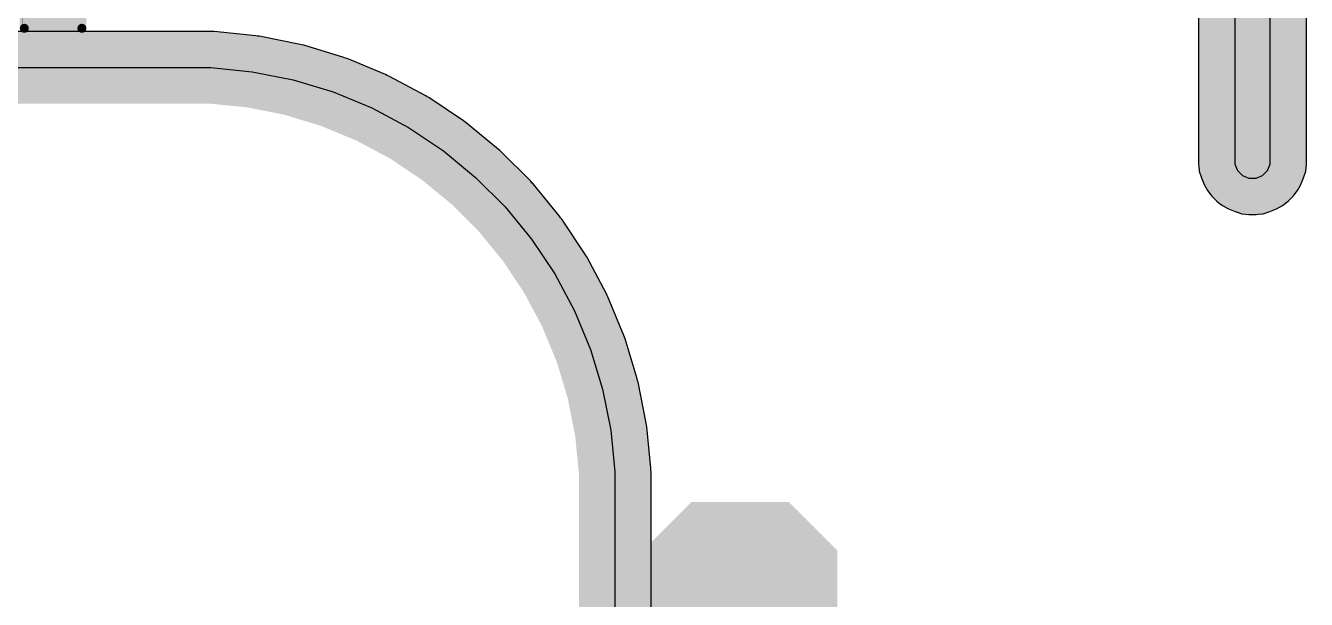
# Model space of a CAD drawing. Header units: inches. Extents: x -5 to 5450, y -4 to 5452.
# Drawn here: x 67.26 to 85.34, y 24.22 to 32.32 of the extents above; entities that cross this region are included whole.
import ezdxf

# ---------------------------------------------------------------- set-up
doc = ezdxf.new("R2010")
doc.units = ezdxf.units.IN
for name, color, linetype in [('Board_outline', 216, 'Continuous'), ('Bottom Layer', 5, 'Continuous'), ('Bottom Overlay', 54, 'Continuous'), ('Bottom Paste', 16, 'Continuous'), ('Bottom Solder', 6, 'Continuous'), ('Dimensions', 6, 'Continuous'), ('Ground', 76, 'Continuous'), ('Multi-Layer', 9, 'Continuous'), ('Pad Holes', 156, 'Continuous'), ('Power', 16, 'Continuous'), ('Top Layer', 1, 'Continuous'), ('Top Overlay', 2, 'Continuous'), ('Top Solder', 216, 'Continuous')]:
    doc.layers.add(name, color=color, linetype=linetype)

# ---------------------------------------------------------------- blocks, each defined once
blk = doc.blocks.new('R___0402_B_81')
at = {"layer": 'Bottom Layer'}
for points in [[(-0.2413, 0.3175), (-0.2412999999999999, -0.3175), (-0.6985, -0.3175), (-0.6985, 0.3175)], [(0.6985, 0.3175), (0.6985, -0.3175), (0.2413, -0.3175), (0.2412999999999999, 0.3175)]]:
    blk.add_hatch(color=5, dxfattribs=at).paths.add_polyline_path(points)
at = {"layer": 'Bottom Paste'}
for points in [[(-0.2413, 0.3175), (-0.2412999999999999, -0.3175), (-0.6985, -0.3175), (-0.6985, 0.3175)], [(0.6985, 0.3175), (0.6985, -0.3175), (0.2413, -0.3175), (0.2412999999999999, 0.3175)]]:
    blk.add_hatch(color=16, dxfattribs=at).paths.add_polyline_path(points)
at = {"layer": 'Bottom Solder'}
for points in [[(-0.18629884, 0.37250116), (-0.1862988399999999, -0.37250116), (-0.75350116, -0.37250116), (-0.75350116, 0.37250116)], [(0.75350116, 0.37250116), (0.75350116, -0.37250116), (0.18629884, -0.37250116), (0.1862988399999999, 0.37250116)]]:
    blk.add_hatch(color=6, dxfattribs=at).paths.add_polyline_path(points)
at = {"layer": 'Bottom Overlay'}
for points in [[(-0.7874, 0.4064, 0.127, 0.127, 0), (0.7874, 0.4064, 0.127, 0.127, 0)], [(-0.7874, 0.4064, 0.127, 0.127, 0), (-0.7874, -0.4064, 0.127, 0.127, 0)], [(-0.8128, 0.4318, 0.0032258, 0.0032258, 0), (0.8128, 0.4318, 0.0032258, 0.0032258, 0)], [(0.7874, 0.4064, 0.127, 0.127, 0), (0.7874, -0.4064, 0.127, 0.127, 0)], [(-0.7874, -0.4064, 0.127, 0.127, 0), (0.7874, -0.4064, 0.127, 0.127, 0)]]:
    blk.add_lwpolyline(points, format="xyseb", dxfattribs=at)
for points in [[(-0.8191499999999999, 0.4064, 0.0635, 0.0635, 1), (-0.7556499999999999, 0.4064, 0.0635, 0.0635, 1)], [(-0.8191499999999999, 0.4064, 0.0635, 0.0635, 1), (-0.7556499999999999, 0.4064, 0.0635, 0.0635, 1)], [(-0.81360518, 0.4318, 0.0016129, 0.0016129, 1), (-0.8119948199999999, 0.4318, 0.0016129, 0.0016129, 1)], [(0.7556499999999999, 0.4064, 0.0635, 0.0635, 1), (0.8191499999999999, 0.4064, 0.0635, 0.0635, 1)], [(0.7556499999999999, 0.4064, 0.0635, 0.0635, 1), (0.8191499999999999, 0.4064, 0.0635, 0.0635, 1)], [(0.8119948199999999, 0.4318, 0.0016129, 0.0016129, 1), (0.81360518, 0.4318, 0.0016129, 0.0016129, 1)], [(-0.8191499999999999, -0.4064, 0.0635, 0.0635, 1), (-0.7556499999999999, -0.4064, 0.0635, 0.0635, 1)], [(-0.8191499999999999, -0.4064, 0.0635, 0.0635, 1), (-0.7556499999999999, -0.4064, 0.0635, 0.0635, 1)], [(0.7556499999999999, -0.4064, 0.0635, 0.0635, 1), (0.8191499999999999, -0.4064, 0.0635, 0.0635, 1)], [(0.7556499999999999, -0.4064, 0.0635, 0.0635, 1), (0.8191499999999999, -0.4064, 0.0635, 0.0635, 1)]]:
    blk.add_lwpolyline(points, format="xyseb", close=True, dxfattribs=at)
blk = doc.blocks.new('W_______2_54_1_0_101')
at = {"layer": 'Bottom Layer'}
blk.add_hatch(color=5, dxfattribs=at).paths.add_polyline_path([(0.635, 1.27), (-0.635, 1.27), (-1.27, 0.635), (-1.27, -0.635), (-0.635, -1.27), (0.635, -1.27), (1.27, -0.635), (1.27, 0.635)])
at = {"layer": 'Bottom Solder'}
blk.add_hatch(color=6, dxfattribs=at).paths.add_polyline_path([(0.6858, 1.3716), (-0.6858, 1.3716), (-1.3716, 0.6858), (-1.3716, -0.6858), (-0.6858, -1.3716), (0.6858, -1.3716), (1.3716, -0.6858), (1.3716, 0.6858)])
at = {"layer": 'Ground'}
h = blk.add_hatch(color=76, dxfattribs=at)
edge = h.paths.add_edge_path()
edge.add_arc((0, 0), 1.016, 0, 360)
at = {"layer": 'Multi-Layer'}
blk.add_hatch(color=9, dxfattribs=at).paths.add_polyline_path([(0.635, 1.27), (-0.635, 1.27), (-1.27, 0.635), (-1.27, -0.635), (-0.635, -1.27), (0.635, -1.27), (1.27, -0.635), (1.27, 0.635)])
at = {"layer": 'Pad Holes'}
h = blk.add_hatch(color=7, dxfattribs=at)
edge = h.paths.add_edge_path()
edge.add_arc((0, 0), 0.508, 0, 360)
at = {"layer": 'Power'}
h = blk.add_hatch(color=16, dxfattribs=at)
edge = h.paths.add_edge_path()
edge.add_arc((0, 0), 1.016, 0, 360)
at = {"layer": 'Top Layer'}
blk.add_hatch(color=1, dxfattribs=at).paths.add_polyline_path([(0.635, 1.27), (-0.635, 1.27), (-1.27, 0.635), (-1.27, -0.635), (-0.635, -1.27), (0.635, -1.27), (1.27, -0.635), (1.27, 0.635)])
at = {"layer": 'Top Solder'}
blk.add_hatch(color=216, dxfattribs=at).paths.add_polyline_path([(0.6858, 1.3716), (-0.6858, 1.3716), (-1.3716, 0.6858), (-1.3716, -0.6858), (-0.6858, -1.3716), (0.6858, -1.3716), (1.3716, -0.6858), (1.3716, 0.6858)])

msp = doc.modelspace()

# ---------------------------------------------------------------- linework, layer by layer
at = {"layer": 'Board_outline'}
for points in [[(84.3296891, 30.41432576, 0.254, 0.254, 0), (84.3296891, 35.41432592, 0.254, 0.254, 0)], [(84.82969064, 30.41432576, 0.254, 0.254, 0), (84.82969064, 35.41432592, 0.254, 0.254, 0)], [(58.60288761999999, 31.72561854, 0.254, 0.254, 0), (69.57972368, 31.72561854, 0.254, 0.254, 0)], [(69.57972368, 31.72561854, 0.254, 0.254, -0.4142135623730951), (75.57972437999999, 25.72561784, 0.254, 0.254, 0)], [(84.8296881, 30.41432576, 0.254, 0.254, -0.9999999999999999), (84.3296891, 30.41432576, 0.254, 0.254, 0)], [(75.57972184, 14.74878178, 0.254, 0.254, 0), (75.57972184, 25.72561784, 0.254, 0.254, 0)]]:
    msp.add_lwpolyline(points, format="xyseb", dxfattribs=at)
for points in [[(69.51622368, 31.72561854, 0.127, 0.127, 1), (69.64322367999999, 31.72561854, 0.127, 0.127, 1)], [(69.51622368, 31.72561854, 0.127, 0.127, 1), (69.64322367999999, 31.72561854, 0.127, 0.127, 1)], [(84.26618909999999, 30.41432576, 0.127, 0.127, 1), (84.3931891, 30.41432576, 0.127, 0.127, 1)], [(84.26618909999999, 30.41432576, 0.127, 0.127, 1), (84.3931891, 30.41432576, 0.127, 0.127, 1)], [(84.7661881, 30.41432576, 0.127, 0.127, 1), (84.8931881, 30.41432576, 0.127, 0.127, 1)], [(84.76619063999999, 30.41432576, 0.127, 0.127, 1), (84.89319064, 30.41432576, 0.127, 0.127, 1)], [(75.51622184, 25.72561784, 0.127, 0.127, 1), (75.64322184, 25.72561784, 0.127, 0.127, 1)], [(75.51622438, 25.72561784, 0.127, 0.127, 1), (75.64322437999999, 25.72561784, 0.127, 0.127, 1)]]:
    msp.add_lwpolyline(points, format="xyseb", close=True, dxfattribs=at)
at = {"layer": 'Dimensions'}
for p, q in [((58.60288761999999, 31.72561854), (69.57972368, 31.725616)), ((69.57972368, 31.725616), (69.87448305999999, 31.725616)), ((69.87448305999999, 31.725616), (70.46116717999999, 31.667831)), ((70.46116717999999, 31.667831), (71.03936008, 31.55282234)), ((71.03936008, 31.55282234), (71.60349916, 31.38169238)), ((71.60349916, 31.38169238), (72.14814628, 31.15609212)), ((72.14814628, 31.15609212), (72.66805887999999, 30.87819326)), ((72.66805887999999, 30.87819326), (73.15822808, 30.55067296)), ((73.15822808, 30.55067296), (73.61393456, 30.17668336)), ((73.61393456, 30.17668336), (74.03078919999999, 29.75982872)), ((74.03078919999999, 29.75982872), (74.40477879999999, 29.30412224)), ((74.40477879999999, 29.30412224), (74.73229909999999, 28.81395304)), ((74.73229909999999, 28.81395304), (75.01019795999999, 28.29404044)), ((75.01019795999999, 28.29404044), (75.23579821999999, 27.74939332)), ((75.23579821999999, 27.74939332), (75.40692818, 27.18525424)), ((75.40692818, 27.18525424), (75.52193684, 26.60706133999999)), ((75.52193684, 26.60706133999999), (75.57972184, 26.02037722)), ((75.57972184, 26.02037722), (75.57972184, 25.72561784)), ((75.57972437999999, 25.72561784), (75.57971676, 14.74877924)), ((75.57972184, 25.72561784), (75.57972437999999, 25.72561784))]:
    msp.add_line(p, q, dxfattribs=at)
at = {"layer": 'Ground'}
for p, q in [((83.81923038, 35.41432592), (83.81923038, 30.41432576)), ((85.34014681999999, 30.41432576), (85.34014681999999, 35.41432592)), ((69.57972368, 32.23607472), (58.60288761999999, 32.23607725999999)), ((69.87448305999999, 32.23607472), (69.57972368, 32.23607472)), ((69.89944364, 32.233616), (69.87448305999999, 32.23607472)), ((69.92451851999999, 32.233616), (69.89944364, 32.233616)), ((70.51120264, 32.175831), (69.92451851999999, 32.233616)), ((70.53578222, 32.1709415), (70.51120264, 32.175831)), ((70.56075296, 32.16848278), (70.53578222, 32.1709415)), ((71.13894585999999, 32.05347157999999), (70.56075296, 32.16848278)), ((71.16294377999999, 32.04619194), (71.13894585999999, 32.05347157999999)), ((71.1875386, 32.0412999), (71.16294377999999, 32.04619194)), ((71.75167768, 31.87016994), (71.1875386, 32.0412999)), ((71.77484248, 31.86057382), (71.75167768, 31.87016994)), ((71.79884294, 31.85329418), (71.77484248, 31.86057382)), ((72.34349006, 31.62769392), (71.79884294, 31.85329418)), ((72.36559822, 31.61587784), (72.34349006, 31.62769392)), ((72.38877572, 31.60627664), (72.36559822, 31.61587784)), ((72.90868832, 31.32837778), (72.38877572, 31.60627664)), ((72.92953917999999, 31.31444588), (72.90868832, 31.32837778)), ((72.95165495999998, 31.30262472), (72.92953917999999, 31.31444588)), ((73.44182416, 30.97510442), (72.95165495999998, 31.30262472)), ((73.46121197999999, 30.95919386), (73.44182416, 30.97510442)), ((73.4820603, 30.94526196), (73.46121197999999, 30.95919386)), ((73.93776677999999, 30.57127235999999), (73.4820603, 30.94526196)), ((73.9554909, 30.5535457), (73.93776677999999, 30.57127235999999)), ((73.97488379999999, 30.5376326), (73.9554909, 30.5535457)), ((74.39173844, 30.12077796), (73.97488379999999, 30.5376326)), ((83.81923038, 30.41432576), (83.81923038, 30.36459764)), ((85.34014681999999, 30.36459764), (85.34014681999999, 30.41432576)), ((83.81923038, 30.36459764), (83.82212851999999, 30.33517682)), ((83.82212851999999, 30.33517682), (83.82903732, 30.26501948)), ((83.82903732, 30.26501948), (83.85808476, 30.16925894)), ((85.3012899, 30.16924878), (85.33033734, 30.26500932)), ((85.33033734, 30.26500932), (85.34014681999999, 30.36459256)), ((85.34014681999999, 30.3645951), (85.34014681999999, 30.36459764)), ((85.34014681999999, 30.36459256), (85.34014681999999, 30.3645951)), ((74.40765154, 30.1013876), (74.39173844, 30.12077796)), ((74.4253782, 30.08366094), (74.40765154, 30.1013876)), ((74.79936779999998, 29.62795446), (74.4253782, 30.08366094)), ((83.85808476, 30.16925894), (83.89614411999999, 30.07737444)), ((83.89614411999999, 30.07737444), (83.89614411999999, 30.07737444)), ((83.89614411999999, 30.07737444), (83.89614665999999, 30.07736682)), ((83.89614665999999, 30.07736682), (83.943317, 29.98911706)), ((85.21605512, 29.98911452), (85.257132, 30.06596222)), ((85.257132, 30.06596222), (85.26322546, 30.07736174)), ((85.26322546, 30.07736428), (85.263228, 30.07736682)), ((85.26322546, 30.07736174), (85.26322546, 30.07736428)), ((85.263228, 30.0773719), (85.3012899, 30.16924878)), ((85.263228, 30.07736682), (85.263228, 30.0773719)), ((83.943317, 29.98911706), (84.00679921999999, 29.91176136)), ((84.00679921999999, 29.91176136), (84.0771242, 29.84143638)), ((84.0771242, 29.84143638), (84.07712674, 29.84143384)), ((84.07712674, 29.84143384), (84.07712928, 29.8414313)), ((84.07712928, 29.8414313), (84.11094176, 29.81368434)), ((85.00489476, 29.77795416), (85.08225046, 29.84143638)), ((85.08225046, 29.84143638), (85.15257543999999, 29.91176136)), ((85.15257543999999, 29.91176136), (85.21605512, 29.98911452)), ((84.11094176, 29.81368434), (84.15447735999999, 29.7779567)), ((84.15447735999999, 29.7779567), (84.15448244, 29.77795416)), ((84.15448244, 29.77795416), (84.15448497999999, 29.77795162)), ((84.15448497999999, 29.77795162), (84.22964358, 29.73777898)), ((84.22964358, 29.73777898), (84.24272966, 29.73078382)), ((84.24272966, 29.73078382), (84.24272966, 29.73078382)), ((84.24272966, 29.73078382), (84.24273473999999, 29.73078128)), ((84.24273473999999, 29.73078128), (84.33462177999999, 29.69272192)), ((84.33462177999999, 29.69272192), (84.36351936, 29.68395638)), ((84.36351936, 29.68395638), (84.4303747, 29.66367702)), ((84.4303747, 29.66367702), (84.52996048, 29.65386754)), ((84.52996048, 29.65386754), (84.62941418, 29.65386754)), ((84.62941418, 29.65386754), (84.658835, 29.65676568)), ((84.658835, 29.65676568), (84.72899234, 29.66367448)), ((84.72899234, 29.66367448), (84.82475287999999, 29.69272192)), ((84.82475287999999, 29.69272192), (84.91663738, 29.73078128)), ((84.91663738, 29.73078128), (84.91664499999999, 29.73078382)), ((84.91663738, 29.73078128), (84.91663738, 29.73078128)), ((84.91664499999999, 29.73078382), (85.00489476, 29.77795416)), ((74.81329462, 29.60710868), (74.79936779999998, 29.62795446)), ((74.82921026, 29.58771832), (74.81329462, 29.60710868)), ((75.15673056, 29.09754912), (74.82921026, 29.58771832)), ((75.16855172, 29.07543334), (75.15673056, 29.09754912)), ((75.18248362, 29.05458248), (75.16855172, 29.07543334)), ((75.46038247999999, 28.53466734), (75.18248362, 29.05458248)), ((75.46997859999999, 28.5115), (75.46038247999999, 28.53466734)), ((75.48179975999999, 28.48938422), (75.46997859999999, 28.5115)), ((75.70740002, 27.9447371), (75.48179975999999, 28.48938422)), ((75.71467966, 27.92073664), (75.70740002, 27.9447371)), ((75.72427578, 27.89757184), (75.71467966, 27.92073664)), ((75.89540574, 27.33343276), (75.72427578, 27.89757184)), ((75.90029523999999, 27.30885572), (75.89540574, 27.33343276)), ((75.90757995999999, 27.28484002), (75.90029523999999, 27.30885572)), ((76.02258862, 26.70664458), (75.90757995999999, 27.28484002)), ((76.02504733999999, 26.68167892), (76.02258862, 26.70664458)), ((76.02993684, 26.6570968), (76.02504733999999, 26.68167892)), ((76.08772184, 26.07041268), (76.02993684, 26.6570968)), ((76.08772184, 26.0453378), (76.08772184, 26.07041268)), ((76.09018056, 26.02037722), (76.08772184, 26.0453378)), ((76.09018056, 25.72564324), (76.09018056, 26.02037722)), ((76.09017548, 14.74878432), (76.0901831, 25.72561784)), ((76.0901831, 25.72561784), (76.09018056, 25.72564324))]:
    msp.add_line(p, q, dxfattribs=at)
for points in [[(84.3296891, 30.41432576, 1.016, 1.016, 0), (84.3296891, 35.41432592, 1.016, 1.016, 0)], [(84.8296881, 30.41432576, 1.016, 1.016, 0), (84.8296881, 35.41432592, 1.016, 1.016, 0)], [(58.60288761999999, 31.72561854, 1.016, 1.016, 0), (69.57972368, 31.725616, 1.016, 1.016, 0)], [(69.57972368, 31.725616, 1.016, 1.016, 0), (69.87448305999999, 31.725616, 1.016, 1.016, 0)], [(69.87448305999999, 31.725616, 1.016, 1.016, 0), (70.46116717999999, 31.667831, 1.016, 1.016, 0)], [(70.46116717999999, 31.667831, 1.016, 1.016, 0), (71.03936008, 31.55282234, 1.016, 1.016, 0)], [(71.03936008, 31.55282234, 1.016, 1.016, 0), (71.60349916, 31.38169238, 1.016, 1.016, 0)], [(71.60349916, 31.38169238, 1.016, 1.016, 0), (72.14814628, 31.15609212, 1.016, 1.016, 0)], [(72.14814628, 31.15609212, 1.016, 1.016, 0), (72.66805887999999, 30.87819326, 1.016, 1.016, 0)], [(72.66805887999999, 30.87819326, 1.016, 1.016, 0), (73.15822808, 30.55067296, 1.016, 1.016, 0)], [(73.15822808, 30.55067296, 1.016, 1.016, 0), (73.61393456, 30.17668336, 1.016, 1.016, 0)], [(84.3296891, 30.36459764, 1.016, 1.016, 0), (84.3296891, 30.41432576, 1.016, 1.016, 0)], [(84.8296881, 30.36459764, 1.016, 1.016, 0), (84.8296881, 30.41432576, 1.016, 1.016, 0)], [(84.3296891, 30.36459764, 1.016, 1.016, 0), (84.36774845999999, 30.2727106, 1.016, 1.016, 0)], [(84.36774845999999, 30.2727106, 1.016, 1.016, 0), (84.43807344, 30.20238562, 1.016, 1.016, 0)], [(84.72130122, 30.20238562, 1.016, 1.016, 0), (84.7916262, 30.2727106, 1.016, 1.016, 0)], [(84.7916262, 30.2727106, 1.016, 1.016, 0), (84.8296881, 30.36459764, 1.016, 1.016, 0)], [(73.61393456, 30.17668336, 1.016, 1.016, 0), (74.03078919999999, 29.75982872, 1.016, 1.016, 0)], [(84.43807344, 30.20238562, 1.016, 1.016, 0), (84.52996048, 30.16432626, 1.016, 1.016, 0)], [(84.52996048, 30.16432626, 1.016, 1.016, 0), (84.62941418, 30.16432626, 1.016, 1.016, 0)], [(84.62941418, 30.16432626, 1.016, 1.016, 0), (84.72130122, 30.20238562, 1.016, 1.016, 0)], [(74.03078919999999, 29.75982872, 1.016, 1.016, 0), (74.40477879999999, 29.30412224, 1.016, 1.016, 0)], [(74.40477879999999, 29.30412224, 1.016, 1.016, 0), (74.73229909999999, 28.81395304, 1.016, 1.016, 0)], [(74.73229909999999, 28.81395304, 1.016, 1.016, 0), (75.01019795999999, 28.29404044, 1.016, 1.016, 0)], [(75.01019795999999, 28.29404044, 1.016, 1.016, 0), (75.23579821999999, 27.74939332, 1.016, 1.016, 0)], [(75.23579821999999, 27.74939332, 1.016, 1.016, 0), (75.40692818, 27.18525424, 1.016, 1.016, 0)], [(75.40692818, 27.18525424, 1.016, 1.016, 0), (75.52193684, 26.60706133999999, 1.016, 1.016, 0)], [(75.52193684, 26.60706133999999, 1.016, 1.016, 0), (75.57972184, 26.02037722, 1.016, 1.016, 0)], [(75.57972184, 25.72561784, 1.016, 1.016, 0), (75.57972184, 26.02037722, 1.016, 1.016, 0)], [(75.57971676, 14.74877924, 1.016, 1.016, 0), (75.57972437999999, 25.72561784, 1.016, 1.016, 0)], [(75.57972184, 25.72561784, 1.016, 1.016, 0), (75.57972437999999, 25.72561784, 1.016, 1.016, 0)]]:
    msp.add_lwpolyline(points, format="xyseb", dxfattribs=at)
for points in [[(69.32572368, 31.725616, 0.508, 0.508, 1), (69.83372367999999, 31.725616, 0.508, 0.508, 1)], [(69.32572368, 31.725616, 0.508, 0.508, 1), (69.83372367999999, 31.725616, 0.508, 0.508, 1)], [(69.62048306, 31.725616, 0.508, 0.508, 1), (70.12848306, 31.725616, 0.508, 0.508, 1)], [(69.62048306, 31.725616, 0.508, 0.508, 1), (70.12848306, 31.725616, 0.508, 0.508, 1)], [(70.20716718, 31.667831, 0.508, 0.508, 1), (70.71516718, 31.667831, 0.508, 0.508, 1)], [(70.20716718, 31.667831, 0.508, 0.508, 1), (70.71516718, 31.667831, 0.508, 0.508, 1)], [(70.78536007999999, 31.55282234, 0.508, 0.508, 1), (71.29336008, 31.55282234, 0.508, 0.508, 1)], [(70.78536007999999, 31.55282234, 0.508, 0.508, 1), (71.29336008, 31.55282234, 0.508, 0.508, 1)], [(71.34949916, 31.38169238, 0.508, 0.508, 1), (71.85749915999999, 31.38169238, 0.508, 0.508, 1)], [(71.34949916, 31.38169238, 0.508, 0.508, 1), (71.85749915999999, 31.38169238, 0.508, 0.508, 1)], [(71.89414628, 31.15609212, 0.508, 0.508, 1), (72.40214628, 31.15609212, 0.508, 0.508, 1)], [(71.89414628, 31.15609212, 0.508, 0.508, 1), (72.40214628, 31.15609212, 0.508, 0.508, 1)], [(72.41405887999998, 30.87819326, 0.508, 0.508, 1), (72.92205888, 30.87819326, 0.508, 0.508, 1)], [(72.41405887999998, 30.87819326, 0.508, 0.508, 1), (72.92205888, 30.87819326, 0.508, 0.508, 1)], [(72.90422808, 30.55067296, 0.508, 0.508, 1), (73.41222807999999, 30.55067296, 0.508, 0.508, 1)], [(72.90422808, 30.55067296, 0.508, 0.508, 1), (73.41222807999999, 30.55067296, 0.508, 0.508, 1)], [(84.07568909999999, 30.41432576, 0.508, 0.508, 1), (84.5836891, 30.41432576, 0.508, 0.508, 1)], [(84.07568909999999, 30.41432576, 0.508, 0.508, 1), (84.5836891, 30.41432576, 0.508, 0.508, 1)], [(84.5756881, 30.41432576, 0.508, 0.508, 1), (85.08368809999999, 30.41432576, 0.508, 0.508, 1)], [(84.5756881, 30.41432576, 0.508, 0.508, 1), (85.08368809999999, 30.41432576, 0.508, 0.508, 1)], [(84.07568909999999, 30.36459764, 0.508, 0.508, 1), (84.5836891, 30.36459764, 0.508, 0.508, 1)], [(84.07568909999999, 30.36459764, 0.508, 0.508, 1), (84.5836891, 30.36459764, 0.508, 0.508, 1)], [(84.11374846, 30.2727106, 0.508, 0.508, 1), (84.62174845999999, 30.2727106, 0.508, 0.508, 1)], [(84.11374846, 30.2727106, 0.508, 0.508, 1), (84.62174845999999, 30.2727106, 0.508, 0.508, 1)], [(84.5376262, 30.2727106, 0.508, 0.508, 1), (85.0456262, 30.2727106, 0.508, 0.508, 1)], [(84.5376262, 30.2727106, 0.508, 0.508, 1), (85.0456262, 30.2727106, 0.508, 0.508, 1)], [(84.5756881, 30.36459764, 0.508, 0.508, 1), (85.08368809999999, 30.36459764, 0.508, 0.508, 1)], [(84.5756881, 30.36459764, 0.508, 0.508, 1), (85.08368809999999, 30.36459764, 0.508, 0.508, 1)], [(73.35993456, 30.17668336, 0.508, 0.508, 1), (73.86793456, 30.17668336, 0.508, 0.508, 1)], [(73.35993456, 30.17668336, 0.508, 0.508, 1), (73.86793456, 30.17668336, 0.508, 0.508, 1)], [(84.18407343999999, 30.20238562, 0.508, 0.508, 1), (84.69207343999999, 30.20238562, 0.508, 0.508, 1)], [(84.18407343999999, 30.20238562, 0.508, 0.508, 1), (84.69207343999999, 30.20238562, 0.508, 0.508, 1)], [(84.27596048, 30.16432626, 0.508, 0.508, 1), (84.78396047999999, 30.16432626, 0.508, 0.508, 1)], [(84.27596048, 30.16432626, 0.508, 0.508, 1), (84.78396047999999, 30.16432626, 0.508, 0.508, 1)], [(84.37541417999999, 30.16432626, 0.508, 0.508, 1), (84.88341418, 30.16432626, 0.508, 0.508, 1)], [(84.37541417999999, 30.16432626, 0.508, 0.508, 1), (84.88341418, 30.16432626, 0.508, 0.508, 1)], [(84.46730122, 30.20238562, 0.508, 0.508, 1), (84.97530121999999, 30.20238562, 0.508, 0.508, 1)], [(84.46730122, 30.20238562, 0.508, 0.508, 1), (84.97530121999999, 30.20238562, 0.508, 0.508, 1)], [(73.7767892, 29.75982872, 0.508, 0.508, 1), (74.28478919999999, 29.75982872, 0.508, 0.508, 1)], [(73.7767892, 29.75982872, 0.508, 0.508, 1), (74.28478919999999, 29.75982872, 0.508, 0.508, 1)], [(74.1507788, 29.30412224, 0.508, 0.508, 1), (74.65877880000001, 29.30412224, 0.508, 0.508, 1)], [(74.1507788, 29.30412224, 0.508, 0.508, 1), (74.65877880000001, 29.30412224, 0.508, 0.508, 1)], [(74.4782991, 28.81395304, 0.508, 0.508, 1), (74.9862991, 28.81395304, 0.508, 0.508, 1)], [(74.4782991, 28.81395304, 0.508, 0.508, 1), (74.9862991, 28.81395304, 0.508, 0.508, 1)], [(74.75619796, 28.29404044, 0.508, 0.508, 1), (75.26419796, 28.29404044, 0.508, 0.508, 1)], [(74.75619796, 28.29404044, 0.508, 0.508, 1), (75.26419796, 28.29404044, 0.508, 0.508, 1)], [(74.98179822, 27.74939332, 0.508, 0.508, 1), (75.48979822, 27.74939332, 0.508, 0.508, 1)], [(74.98179822, 27.74939332, 0.508, 0.508, 1), (75.48979822, 27.74939332, 0.508, 0.508, 1)], [(75.15292818, 27.18525424, 0.508, 0.508, 1), (75.66092818, 27.18525424, 0.508, 0.508, 1)], [(75.15292818, 27.18525424, 0.508, 0.508, 1), (75.66092818, 27.18525424, 0.508, 0.508, 1)], [(75.26793683999999, 26.60706133999999, 0.508, 0.508, 1), (75.77593683999999, 26.60706133999999, 0.508, 0.508, 1)], [(75.26793683999999, 26.60706133999999, 0.508, 0.508, 1), (75.77593683999999, 26.60706133999999, 0.508, 0.508, 1)], [(75.32572183999999, 26.02037722, 0.508, 0.508, 1), (75.83372184, 26.02037722, 0.508, 0.508, 1)], [(75.32572183999999, 26.02037722, 0.508, 0.508, 1), (75.83372184, 26.02037722, 0.508, 0.508, 1)], [(75.32572183999999, 25.72561784, 0.508, 0.508, 1), (75.83372184, 25.72561784, 0.508, 0.508, 1)], [(75.32572183999999, 25.72561784, 0.508, 0.508, 1), (75.83372184, 25.72561784, 0.508, 0.508, 1)], [(75.32572438, 25.72561784, 0.508, 0.508, 1), (75.83372438, 25.72561784, 0.508, 0.508, 1)], [(75.32572438, 25.72561784, 0.508, 0.508, 1), (75.83372438, 25.72561784, 0.508, 0.508, 1)]]:
    msp.add_lwpolyline(points, format="xyseb", close=True, dxfattribs=at)
at = {"layer": 'Multi-Layer'}
for p, q in [((84.3296891, 35.41432592), (84.3296891, 30.41432576)), ((84.8296881, 30.41432576), (84.8296881, 35.41432592)), ((58.60288761999999, 31.72561854), (69.57972368, 31.725616)), ((69.57972368, 31.725616), (69.87448305999999, 31.725616)), ((69.87448305999999, 31.725616), (70.46116717999999, 31.667831)), ((70.46116717999999, 31.667831), (71.03936008, 31.55282234)), ((71.03936008, 31.55282234), (71.60349916, 31.38169238)), ((71.60349916, 31.38169238), (72.14814628, 31.15609212)), ((72.14814628, 31.15609212), (72.66805887999999, 30.87819326)), ((72.66805887999999, 30.87819326), (73.15822808, 30.55067296)), ((73.15822808, 30.55067296), (73.61393456, 30.17668336)), ((84.3296891, 30.41432576), (84.3296891, 30.36459764)), ((84.8296881, 30.36459764), (84.8296881, 30.41432576)), ((84.8296881, 30.41432576), (84.8296881, 30.41432576)), ((84.3296891, 30.36459764), (84.36774845999999, 30.2727106)), ((84.36774845999999, 30.2727106), (84.43807344, 30.20238562)), ((84.43807344, 30.20238562), (84.52996048, 30.16432626)), ((84.62941418, 30.16432626), (84.72130122, 30.20238562)), ((84.72130122, 30.20238562), (84.7916262, 30.2727106)), ((84.7916262, 30.2727106), (84.8296881, 30.36459764)), ((73.61393456, 30.17668336), (74.03078919999999, 29.75982872)), ((84.52996048, 30.16432626), (84.62941418, 30.16432626)), ((74.03078919999999, 29.75982872), (74.40477879999999, 29.30412224)), ((74.40477879999999, 29.30412224), (74.73229909999999, 28.81395304)), ((74.73229909999999, 28.81395304), (75.01019795999999, 28.29404044)), ((75.01019795999999, 28.29404044), (75.23579821999999, 27.74939332)), ((75.23579821999999, 27.74939332), (75.40692818, 27.18525424)), ((75.40692818, 27.18525424), (75.52193684, 26.60706133999999)), ((75.52193684, 26.60706133999999), (75.57972184, 26.02037722)), ((75.57972184, 26.02037722), (75.57972184, 25.72561784)), ((75.57972437999999, 25.72561784), (75.57971676, 14.74877924)), ((75.57972184, 25.72561784), (75.57972437999999, 25.72561784))]:
    msp.add_line(p, q, dxfattribs=at)
at = {"layer": 'Power'}
for p, q in [((83.81923038, 35.41432592), (83.81923038, 30.41432576)), ((85.34014681999999, 30.41432576), (85.34014681999999, 35.41432592)), ((69.57972368, 32.23607472), (58.60288761999999, 32.23607725999999)), ((69.87448305999999, 32.23607472), (69.57972368, 32.23607472)), ((69.89944364, 32.233616), (69.87448305999999, 32.23607472)), ((69.92451851999999, 32.233616), (69.89944364, 32.233616)), ((70.51120264, 32.175831), (69.92451851999999, 32.233616)), ((70.53578222, 32.1709415), (70.51120264, 32.175831)), ((70.56075296, 32.16848278), (70.53578222, 32.1709415)), ((71.13894585999999, 32.05347157999999), (70.56075296, 32.16848278)), ((71.16294377999999, 32.04619194), (71.13894585999999, 32.05347157999999)), ((71.1875386, 32.0412999), (71.16294377999999, 32.04619194)), ((71.75167768, 31.87016994), (71.1875386, 32.0412999)), ((71.77484248, 31.86057382), (71.75167768, 31.87016994)), ((71.79884294, 31.85329418), (71.77484248, 31.86057382)), ((72.34349006, 31.62769392), (71.79884294, 31.85329418)), ((72.36559822, 31.61587784), (72.34349006, 31.62769392)), ((72.38877572, 31.60627664), (72.36559822, 31.61587784)), ((72.90868832, 31.32837778), (72.38877572, 31.60627664)), ((72.92953917999999, 31.31444588), (72.90868832, 31.32837778)), ((72.95165495999998, 31.30262472), (72.92953917999999, 31.31444588)), ((73.44182416, 30.97510442), (72.95165495999998, 31.30262472)), ((73.46121197999999, 30.95919386), (73.44182416, 30.97510442)), ((73.4820603, 30.94526196), (73.46121197999999, 30.95919386)), ((73.93776677999999, 30.57127235999999), (73.4820603, 30.94526196)), ((73.9554909, 30.5535457), (73.93776677999999, 30.57127235999999)), ((73.97488379999999, 30.5376326), (73.9554909, 30.5535457)), ((74.39173844, 30.12077796), (73.97488379999999, 30.5376326)), ((83.81923038, 30.41432576), (83.81923038, 30.36459764)), ((85.34014681999999, 30.36459764), (85.34014681999999, 30.41432576)), ((83.81923038, 30.36459764), (83.82212851999999, 30.33517682)), ((83.82212851999999, 30.33517682), (83.82903732, 30.26501948)), ((83.82903732, 30.26501948), (83.85808476, 30.16925894)), ((85.3012899, 30.16924878), (85.33033734, 30.26500932)), ((85.33033734, 30.26500932), (85.34014681999999, 30.36459256)), ((85.34014681999999, 30.3645951), (85.34014681999999, 30.36459764)), ((85.34014681999999, 30.36459256), (85.34014681999999, 30.3645951)), ((74.40765154, 30.1013876), (74.39173844, 30.12077796)), ((74.4253782, 30.08366094), (74.40765154, 30.1013876)), ((74.79936779999998, 29.62795446), (74.4253782, 30.08366094)), ((83.85808476, 30.16925894), (83.89614411999999, 30.07737444)), ((83.89614411999999, 30.07737444), (83.89614411999999, 30.07737444)), ((83.89614411999999, 30.07737444), (83.89614665999999, 30.07736682)), ((83.89614665999999, 30.07736682), (83.943317, 29.98911706)), ((85.21605512, 29.98911452), (85.257132, 30.06596222)), ((85.257132, 30.06596222), (85.26322546, 30.07736174)), ((85.26322546, 30.07736428), (85.263228, 30.07736682)), ((85.26322546, 30.07736174), (85.26322546, 30.07736428)), ((85.263228, 30.0773719), (85.3012899, 30.16924878)), ((85.263228, 30.07736682), (85.263228, 30.0773719)), ((83.943317, 29.98911706), (84.00679921999999, 29.91176136)), ((84.00679921999999, 29.91176136), (84.0771242, 29.84143638)), ((84.0771242, 29.84143638), (84.07712674, 29.84143384)), ((84.07712674, 29.84143384), (84.07712928, 29.8414313)), ((84.07712928, 29.8414313), (84.11094176, 29.81368434)), ((85.00489476, 29.77795416), (85.08225046, 29.84143638)), ((85.08225046, 29.84143638), (85.15257543999999, 29.91176136)), ((85.15257543999999, 29.91176136), (85.21605512, 29.98911452)), ((84.11094176, 29.81368434), (84.15447735999999, 29.7779567)), ((84.15447735999999, 29.7779567), (84.15448244, 29.77795416)), ((84.15448244, 29.77795416), (84.15448497999999, 29.77795162)), ((84.15448497999999, 29.77795162), (84.22964358, 29.73777898)), ((84.22964358, 29.73777898), (84.24272966, 29.73078382)), ((84.24272966, 29.73078382), (84.24272966, 29.73078382)), ((84.24272966, 29.73078382), (84.24273473999999, 29.73078128)), ((84.24273473999999, 29.73078128), (84.33462177999999, 29.69272192)), ((84.33462177999999, 29.69272192), (84.36351936, 29.68395638)), ((84.36351936, 29.68395638), (84.4303747, 29.66367702)), ((84.4303747, 29.66367702), (84.52996048, 29.65386754)), ((84.52996048, 29.65386754), (84.62941418, 29.65386754)), ((84.62941418, 29.65386754), (84.658835, 29.65676568)), ((84.658835, 29.65676568), (84.72899234, 29.66367448)), ((84.72899234, 29.66367448), (84.82475287999999, 29.69272192)), ((84.82475287999999, 29.69272192), (84.91663738, 29.73078128)), ((84.91663738, 29.73078128), (84.91664499999999, 29.73078382)), ((84.91663738, 29.73078128), (84.91663738, 29.73078128)), ((84.91664499999999, 29.73078382), (85.00489476, 29.77795416)), ((74.81329462, 29.60710868), (74.79936779999998, 29.62795446)), ((74.82921026, 29.58771832), (74.81329462, 29.60710868)), ((75.15673056, 29.09754912), (74.82921026, 29.58771832)), ((75.16855172, 29.07543334), (75.15673056, 29.09754912)), ((75.18248362, 29.05458248), (75.16855172, 29.07543334)), ((75.46038247999999, 28.53466734), (75.18248362, 29.05458248)), ((75.46997859999999, 28.5115), (75.46038247999999, 28.53466734)), ((75.48179975999999, 28.48938422), (75.46997859999999, 28.5115)), ((75.70740002, 27.9447371), (75.48179975999999, 28.48938422)), ((75.71467966, 27.92073664), (75.70740002, 27.9447371)), ((75.72427578, 27.89757184), (75.71467966, 27.92073664)), ((75.89540574, 27.33343276), (75.72427578, 27.89757184)), ((75.90029523999999, 27.30885572), (75.89540574, 27.33343276)), ((75.90757995999999, 27.28484002), (75.90029523999999, 27.30885572)), ((76.02258862, 26.70664458), (75.90757995999999, 27.28484002)), ((76.02504733999999, 26.68167892), (76.02258862, 26.70664458)), ((76.02993684, 26.6570968), (76.02504733999999, 26.68167892)), ((76.08772184, 26.07041268), (76.02993684, 26.6570968)), ((76.08772184, 26.0453378), (76.08772184, 26.07041268)), ((76.09018056, 26.02037722), (76.08772184, 26.0453378)), ((76.09018056, 25.72564324), (76.09018056, 26.02037722)), ((76.09017548, 14.74878432), (76.0901831, 25.72561784)), ((76.0901831, 25.72561784), (76.09018056, 25.72564324))]:
    msp.add_line(p, q, dxfattribs=at)
for points in [[(84.3296891, 30.41432576, 1.016, 1.016, 0), (84.3296891, 35.41432592, 1.016, 1.016, 0)], [(84.8296881, 30.41432576, 1.016, 1.016, 0), (84.8296881, 35.41432592, 1.016, 1.016, 0)], [(58.60288761999999, 31.72561854, 1.016, 1.016, 0), (69.57972368, 31.725616, 1.016, 1.016, 0)], [(69.57972368, 31.725616, 1.016, 1.016, 0), (69.87448305999999, 31.725616, 1.016, 1.016, 0)], [(69.87448305999999, 31.725616, 1.016, 1.016, 0), (70.46116717999999, 31.667831, 1.016, 1.016, 0)], [(70.46116717999999, 31.667831, 1.016, 1.016, 0), (71.03936008, 31.55282234, 1.016, 1.016, 0)], [(71.03936008, 31.55282234, 1.016, 1.016, 0), (71.60349916, 31.38169238, 1.016, 1.016, 0)], [(71.60349916, 31.38169238, 1.016, 1.016, 0), (72.14814628, 31.15609212, 1.016, 1.016, 0)], [(72.14814628, 31.15609212, 1.016, 1.016, 0), (72.66805887999999, 30.87819326, 1.016, 1.016, 0)], [(72.66805887999999, 30.87819326, 1.016, 1.016, 0), (73.15822808, 30.55067296, 1.016, 1.016, 0)], [(73.15822808, 30.55067296, 1.016, 1.016, 0), (73.61393456, 30.17668336, 1.016, 1.016, 0)], [(84.3296891, 30.36459764, 1.016, 1.016, 0), (84.3296891, 30.41432576, 1.016, 1.016, 0)], [(84.8296881, 30.36459764, 1.016, 1.016, 0), (84.8296881, 30.41432576, 1.016, 1.016, 0)], [(84.3296891, 30.36459764, 1.016, 1.016, 0), (84.36774845999999, 30.2727106, 1.016, 1.016, 0)], [(84.36774845999999, 30.2727106, 1.016, 1.016, 0), (84.43807344, 30.20238562, 1.016, 1.016, 0)], [(84.72130122, 30.20238562, 1.016, 1.016, 0), (84.7916262, 30.2727106, 1.016, 1.016, 0)], [(84.7916262, 30.2727106, 1.016, 1.016, 0), (84.8296881, 30.36459764, 1.016, 1.016, 0)], [(73.61393456, 30.17668336, 1.016, 1.016, 0), (74.03078919999999, 29.75982872, 1.016, 1.016, 0)], [(84.43807344, 30.20238562, 1.016, 1.016, 0), (84.52996048, 30.16432626, 1.016, 1.016, 0)], [(84.52996048, 30.16432626, 1.016, 1.016, 0), (84.62941418, 30.16432626, 1.016, 1.016, 0)], [(84.62941418, 30.16432626, 1.016, 1.016, 0), (84.72130122, 30.20238562, 1.016, 1.016, 0)], [(74.03078919999999, 29.75982872, 1.016, 1.016, 0), (74.40477879999999, 29.30412224, 1.016, 1.016, 0)], [(74.40477879999999, 29.30412224, 1.016, 1.016, 0), (74.73229909999999, 28.81395304, 1.016, 1.016, 0)], [(74.73229909999999, 28.81395304, 1.016, 1.016, 0), (75.01019795999999, 28.29404044, 1.016, 1.016, 0)], [(75.01019795999999, 28.29404044, 1.016, 1.016, 0), (75.23579821999999, 27.74939332, 1.016, 1.016, 0)], [(75.23579821999999, 27.74939332, 1.016, 1.016, 0), (75.40692818, 27.18525424, 1.016, 1.016, 0)], [(75.40692818, 27.18525424, 1.016, 1.016, 0), (75.52193684, 26.60706133999999, 1.016, 1.016, 0)], [(75.52193684, 26.60706133999999, 1.016, 1.016, 0), (75.57972184, 26.02037722, 1.016, 1.016, 0)], [(75.57972184, 25.72561784, 1.016, 1.016, 0), (75.57972184, 26.02037722, 1.016, 1.016, 0)], [(75.57971676, 14.74877924, 1.016, 1.016, 0), (75.57972437999999, 25.72561784, 1.016, 1.016, 0)], [(75.57972184, 25.72561784, 1.016, 1.016, 0), (75.57972437999999, 25.72561784, 1.016, 1.016, 0)]]:
    msp.add_lwpolyline(points, format="xyseb", dxfattribs=at)
for points in [[(69.32572368, 31.725616, 0.508, 0.508, 1), (69.83372367999999, 31.725616, 0.508, 0.508, 1)], [(69.32572368, 31.725616, 0.508, 0.508, 1), (69.83372367999999, 31.725616, 0.508, 0.508, 1)], [(69.62048306, 31.725616, 0.508, 0.508, 1), (70.12848306, 31.725616, 0.508, 0.508, 1)], [(69.62048306, 31.725616, 0.508, 0.508, 1), (70.12848306, 31.725616, 0.508, 0.508, 1)], [(70.20716718, 31.667831, 0.508, 0.508, 1), (70.71516718, 31.667831, 0.508, 0.508, 1)], [(70.20716718, 31.667831, 0.508, 0.508, 1), (70.71516718, 31.667831, 0.508, 0.508, 1)], [(70.78536007999999, 31.55282234, 0.508, 0.508, 1), (71.29336008, 31.55282234, 0.508, 0.508, 1)], [(70.78536007999999, 31.55282234, 0.508, 0.508, 1), (71.29336008, 31.55282234, 0.508, 0.508, 1)], [(71.34949916, 31.38169238, 0.508, 0.508, 1), (71.85749915999999, 31.38169238, 0.508, 0.508, 1)], [(71.34949916, 31.38169238, 0.508, 0.508, 1), (71.85749915999999, 31.38169238, 0.508, 0.508, 1)], [(71.89414628, 31.15609212, 0.508, 0.508, 1), (72.40214628, 31.15609212, 0.508, 0.508, 1)], [(71.89414628, 31.15609212, 0.508, 0.508, 1), (72.40214628, 31.15609212, 0.508, 0.508, 1)], [(72.41405887999998, 30.87819326, 0.508, 0.508, 1), (72.92205888, 30.87819326, 0.508, 0.508, 1)], [(72.41405887999998, 30.87819326, 0.508, 0.508, 1), (72.92205888, 30.87819326, 0.508, 0.508, 1)], [(72.90422808, 30.55067296, 0.508, 0.508, 1), (73.41222807999999, 30.55067296, 0.508, 0.508, 1)], [(72.90422808, 30.55067296, 0.508, 0.508, 1), (73.41222807999999, 30.55067296, 0.508, 0.508, 1)], [(84.07568909999999, 30.41432576, 0.508, 0.508, 1), (84.5836891, 30.41432576, 0.508, 0.508, 1)], [(84.07568909999999, 30.41432576, 0.508, 0.508, 1), (84.5836891, 30.41432576, 0.508, 0.508, 1)], [(84.5756881, 30.41432576, 0.508, 0.508, 1), (85.08368809999999, 30.41432576, 0.508, 0.508, 1)], [(84.5756881, 30.41432576, 0.508, 0.508, 1), (85.08368809999999, 30.41432576, 0.508, 0.508, 1)], [(84.07568909999999, 30.36459764, 0.508, 0.508, 1), (84.5836891, 30.36459764, 0.508, 0.508, 1)], [(84.07568909999999, 30.36459764, 0.508, 0.508, 1), (84.5836891, 30.36459764, 0.508, 0.508, 1)], [(84.11374846, 30.2727106, 0.508, 0.508, 1), (84.62174845999999, 30.2727106, 0.508, 0.508, 1)], [(84.11374846, 30.2727106, 0.508, 0.508, 1), (84.62174845999999, 30.2727106, 0.508, 0.508, 1)], [(84.5376262, 30.2727106, 0.508, 0.508, 1), (85.0456262, 30.2727106, 0.508, 0.508, 1)], [(84.5376262, 30.2727106, 0.508, 0.508, 1), (85.0456262, 30.2727106, 0.508, 0.508, 1)], [(84.5756881, 30.36459764, 0.508, 0.508, 1), (85.08368809999999, 30.36459764, 0.508, 0.508, 1)], [(84.5756881, 30.36459764, 0.508, 0.508, 1), (85.08368809999999, 30.36459764, 0.508, 0.508, 1)], [(73.35993456, 30.17668336, 0.508, 0.508, 1), (73.86793456, 30.17668336, 0.508, 0.508, 1)], [(73.35993456, 30.17668336, 0.508, 0.508, 1), (73.86793456, 30.17668336, 0.508, 0.508, 1)], [(84.18407343999999, 30.20238562, 0.508, 0.508, 1), (84.69207343999999, 30.20238562, 0.508, 0.508, 1)], [(84.18407343999999, 30.20238562, 0.508, 0.508, 1), (84.69207343999999, 30.20238562, 0.508, 0.508, 1)], [(84.27596048, 30.16432626, 0.508, 0.508, 1), (84.78396047999999, 30.16432626, 0.508, 0.508, 1)], [(84.27596048, 30.16432626, 0.508, 0.508, 1), (84.78396047999999, 30.16432626, 0.508, 0.508, 1)], [(84.37541417999999, 30.16432626, 0.508, 0.508, 1), (84.88341418, 30.16432626, 0.508, 0.508, 1)], [(84.37541417999999, 30.16432626, 0.508, 0.508, 1), (84.88341418, 30.16432626, 0.508, 0.508, 1)], [(84.46730122, 30.20238562, 0.508, 0.508, 1), (84.97530121999999, 30.20238562, 0.508, 0.508, 1)], [(84.46730122, 30.20238562, 0.508, 0.508, 1), (84.97530121999999, 30.20238562, 0.508, 0.508, 1)], [(73.7767892, 29.75982872, 0.508, 0.508, 1), (74.28478919999999, 29.75982872, 0.508, 0.508, 1)], [(73.7767892, 29.75982872, 0.508, 0.508, 1), (74.28478919999999, 29.75982872, 0.508, 0.508, 1)], [(74.1507788, 29.30412224, 0.508, 0.508, 1), (74.65877880000001, 29.30412224, 0.508, 0.508, 1)], [(74.1507788, 29.30412224, 0.508, 0.508, 1), (74.65877880000001, 29.30412224, 0.508, 0.508, 1)], [(74.4782991, 28.81395304, 0.508, 0.508, 1), (74.9862991, 28.81395304, 0.508, 0.508, 1)], [(74.4782991, 28.81395304, 0.508, 0.508, 1), (74.9862991, 28.81395304, 0.508, 0.508, 1)], [(74.75619796, 28.29404044, 0.508, 0.508, 1), (75.26419796, 28.29404044, 0.508, 0.508, 1)], [(74.75619796, 28.29404044, 0.508, 0.508, 1), (75.26419796, 28.29404044, 0.508, 0.508, 1)], [(74.98179822, 27.74939332, 0.508, 0.508, 1), (75.48979822, 27.74939332, 0.508, 0.508, 1)], [(74.98179822, 27.74939332, 0.508, 0.508, 1), (75.48979822, 27.74939332, 0.508, 0.508, 1)], [(75.15292818, 27.18525424, 0.508, 0.508, 1), (75.66092818, 27.18525424, 0.508, 0.508, 1)], [(75.15292818, 27.18525424, 0.508, 0.508, 1), (75.66092818, 27.18525424, 0.508, 0.508, 1)], [(75.26793683999999, 26.60706133999999, 0.508, 0.508, 1), (75.77593683999999, 26.60706133999999, 0.508, 0.508, 1)], [(75.26793683999999, 26.60706133999999, 0.508, 0.508, 1), (75.77593683999999, 26.60706133999999, 0.508, 0.508, 1)], [(75.32572183999999, 26.02037722, 0.508, 0.508, 1), (75.83372184, 26.02037722, 0.508, 0.508, 1)], [(75.32572183999999, 26.02037722, 0.508, 0.508, 1), (75.83372184, 26.02037722, 0.508, 0.508, 1)], [(75.32572183999999, 25.72561784, 0.508, 0.508, 1), (75.83372184, 25.72561784, 0.508, 0.508, 1)], [(75.32572183999999, 25.72561784, 0.508, 0.508, 1), (75.83372184, 25.72561784, 0.508, 0.508, 1)], [(75.32572438, 25.72561784, 0.508, 0.508, 1), (75.83372438, 25.72561784, 0.508, 0.508, 1)], [(75.32572438, 25.72561784, 0.508, 0.508, 1), (75.83372438, 25.72561784, 0.508, 0.508, 1)]]:
    msp.add_lwpolyline(points, format="xyseb", close=True, dxfattribs=at)
at = {"layer": 'Top Overlay'}
msp.add_lwpolyline([(84.3296891, 30.79532576, 0.254, 0.254, 0), (84.3296891, 56.007, 0.254, 0.254, 0)], format="xyseb", dxfattribs=at)
msp.add_lwpolyline([(84.26618909999999, 30.79532576, 0.127, 0.127, 1), (84.3931891, 30.79532576, 0.127, 0.127, 1)], format="xyseb", close=True, dxfattribs=at)

# ---------------------------------------------------------------- block references
at = {"rotation": 90}
msp.add_blockref('R___0402_B_81', (67.6498901, 33.06729988), dxfattribs=at)
msp.add_blockref('W_______2_54_1_0_101', (77.3486896, 24.22560052))

doc.saveas('drawing.dxf')
